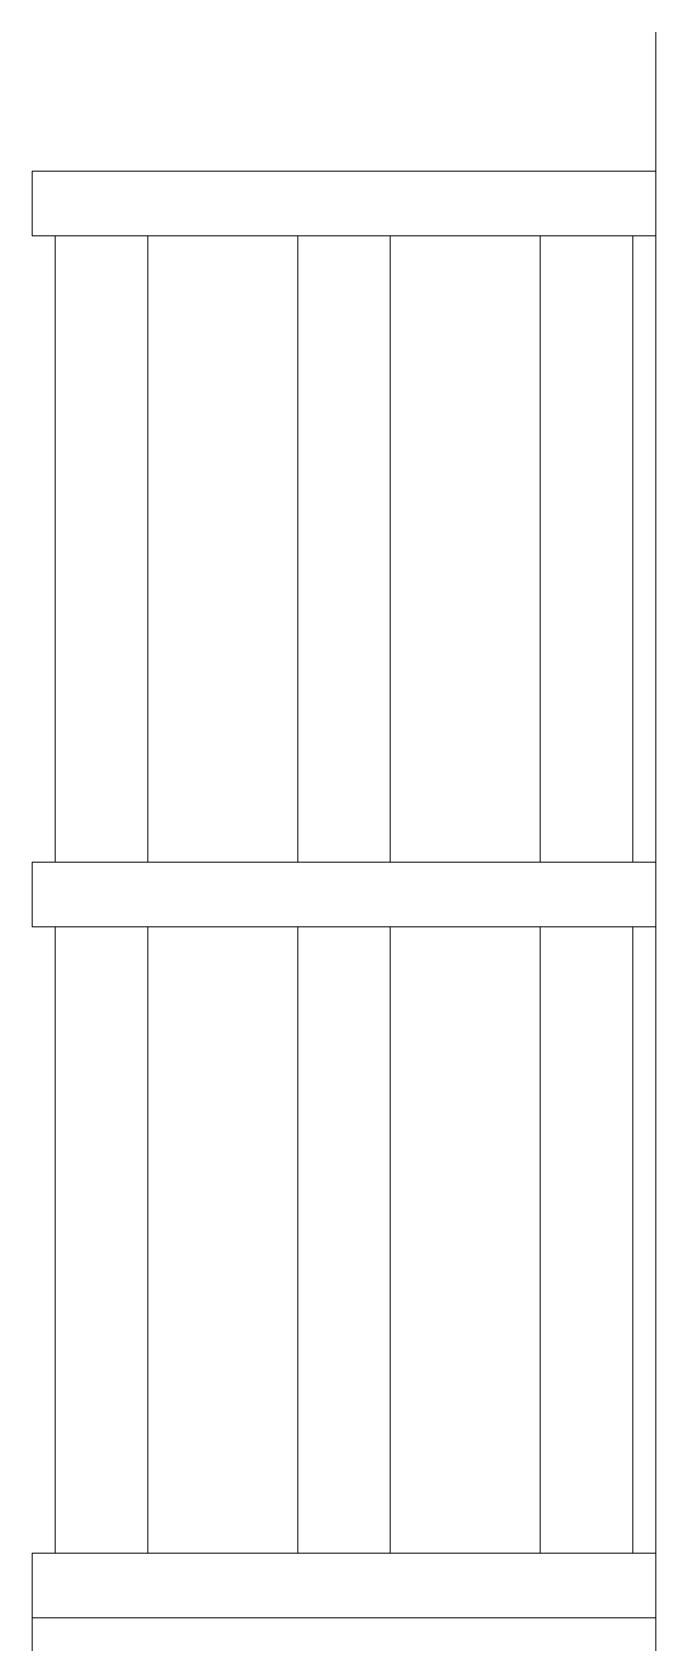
# Model space of a CAD drawing. Header units: millimetres. Extents: x 73 to 57768, y -40361 to 10065.
# Drawn here: x 2689.1 to 2824.1, y 8360.5 to 8708.9 of the extents above; entities that cross this region are included whole.
import ezdxf

# ---------------------------------------------------------------- set-up
doc = ezdxf.new("R2010")
doc.units = ezdxf.units.MM
doc.layers.add('pogled', color=7, linetype='Continuous', lineweight=5, true_color=0x8db1c3)

msp = doc.modelspace()

# ---------------------------------------------------------------- linework, layer by layer
at = {"layer": 'pogled'}
msp.add_line((2824.103, 5440.194), (2824.103, 8708.882), dxfattribs=at)
for points in [[(2824.103, 8678.851), (2689.103, 8678.851)], [(2689.103, 8664.851), (2689.103, 8678.851)], [(2824.103, 8664.851), (2689.103, 8664.851)], [(2824.103, 8664.851), (2689.103, 8664.851)], [(2694.103, 8529.336), (2694.103, 8664.851)], [(2714.103, 8529.336), (2714.103, 8664.851)], [(2746.603, 8529.336), (2746.603, 8664.851)], [(2766.603, 8529.336), (2766.603, 8664.851)], [(2799.103, 8529.336), (2799.103, 8664.851)], [(2819.103, 8529.336), (2819.103, 8664.851)], [(2819.103, 8638.851), (2819.103, 8664.851)], [(2824.103, 8529.336), (2689.103, 8529.336)], [(2689.103, 8515.336), (2689.103, 8529.336)], [(2824.103, 8515.336), (2689.103, 8515.336)], [(2824.103, 8515.336), (2689.103, 8515.336)], [(2694.103, 8379.822), (2694.103, 8515.336)], [(2714.103, 8379.822), (2714.103, 8515.336)], [(2746.603, 8379.822), (2746.603, 8515.336)], [(2766.603, 8379.822), (2766.603, 8515.336)], [(2799.103, 8379.822), (2799.103, 8515.336)], [(2819.103, 8379.822), (2819.103, 8515.336)], [(2819.103, 8489.336), (2819.103, 8515.336)], [(2824.103, 8379.822), (2689.103, 8379.822)], [(2689.103, 8365.822), (2689.103, 8379.822)], [(2824.103, 8365.822), (2689.103, 8365.822)], [(2689.103, 8365.822), (2689.103, 8351.822)]]:
    msp.add_lwpolyline(points, dxfattribs=at)
at = {"layer": 'pogled', "ltscale": 5}
msp.add_lwpolyline([(2824.103, 7805.822), (2824.103, 8365.822), (2824.103, 8613.079)], dxfattribs=at)

doc.saveas('drawing.dxf')
